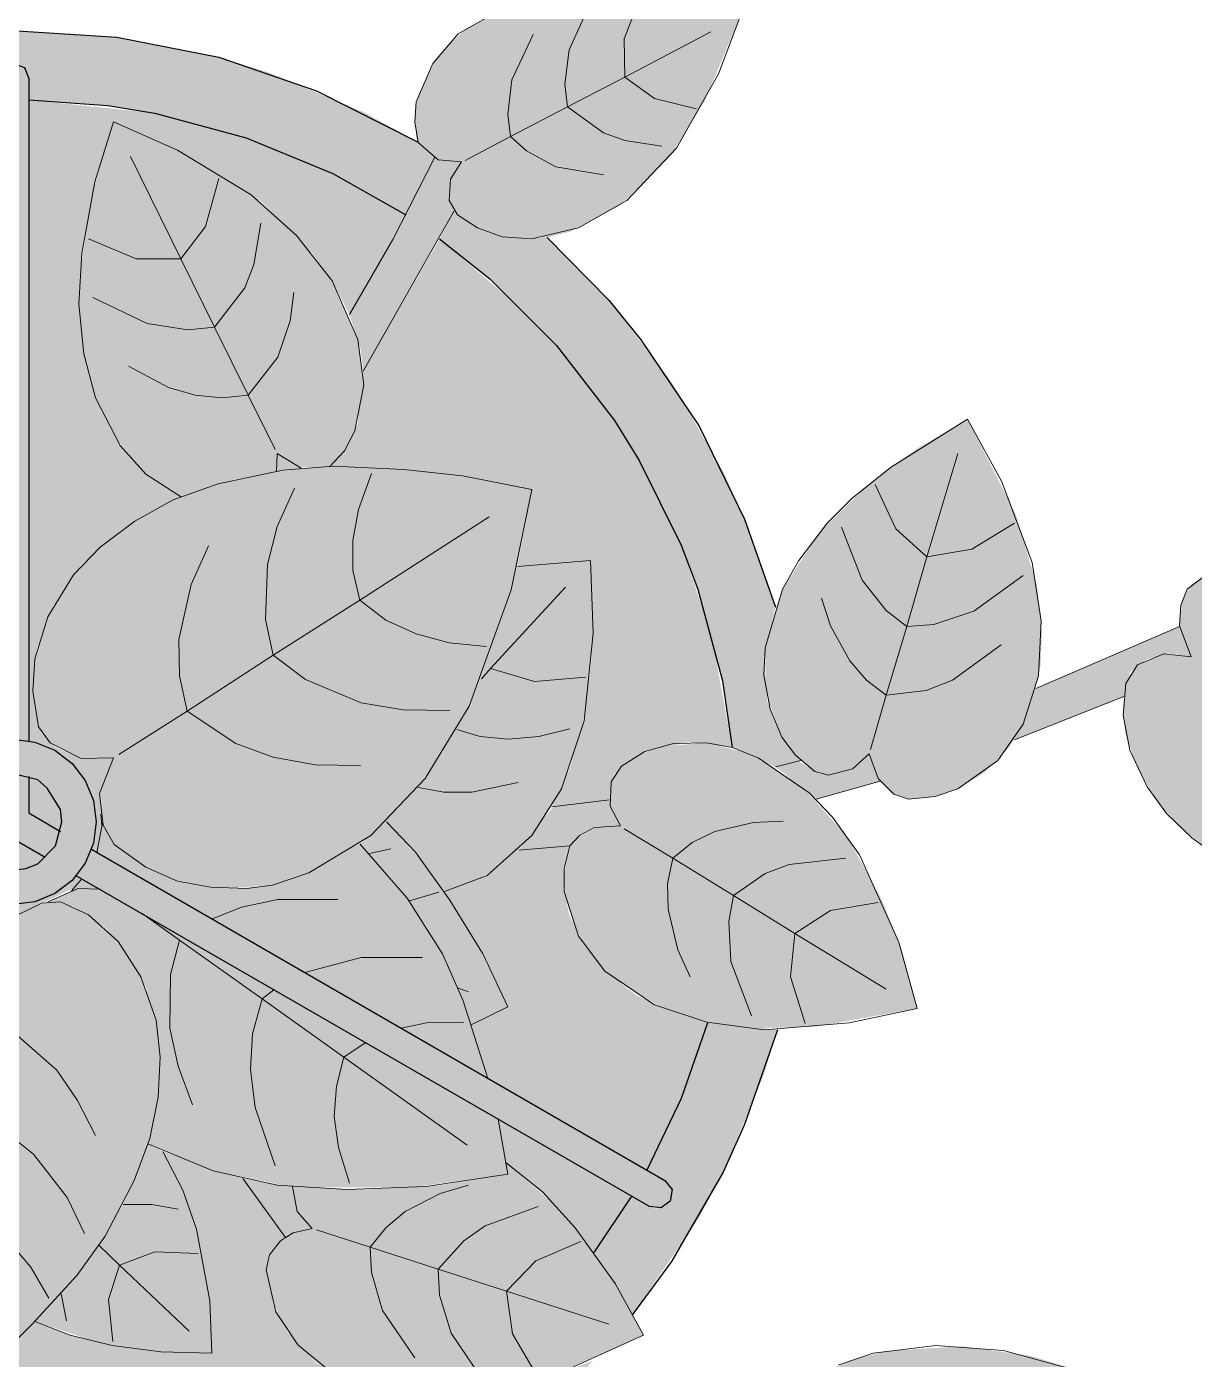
# Model space of a CAD drawing. Header units: metres. Extents: x 0 to 8.79, y -6.64 to 2.65.
# Drawn here: x 3.2019 to 3.3716, y -5.8237 to -5.6301 of the extents above; entities that cross this region are included whole.
import ezdxf

# ---------------------------------------------------------------- set-up
doc = ezdxf.new("R2010")
doc.units = ezdxf.units.M
for name, color, linetype, lineweight, true_color in [('VEG-HOJAS', 117, 'Continuous', 18, 0x2e5e38), ('VEG-MACETA', 25, 'Continuous', 25, 0x745440), ('VEG-NERVIOS', 115, 'Continuous', 9, 0x528c5c)]:
    doc.layers.add(name, color=color, linetype=linetype, lineweight=lineweight, true_color=true_color)
doc.layers.add('VEG-RELLENO', color=253, linetype='Continuous', true_color=0x96c896)

# ---------------------------------------------------------------- blocks, each defined once
blk = doc.blocks.new('VEG_Pothos_colgante_PLANTA')
at = {"layer": 'VEG-RELLENO', "true_color": 0x87a96a}
h = blk.add_hatch(color=63, dxfattribs=at)
h.dxf.hatch_style = 1
h.paths.add_polyline_path([(0.0488, 0.0737), (0.0612, 0.0966), (0.0651, 0.0959), (0.0634, 0.093), (0.0633, 0.0903), (0.064, 0.0888), (0.0508, 0.0655), (0.0504, 0.0688)])
h.paths.add_polyline_path([(0.0714, 0.1184), (0.0794, 0.1327), (0.0824, 0.1331), (0.0849, 0.1355), (0.0858, 0.1369), (0.0863, 0.14), (0.0899, 0.1374), (0.0791, 0.1204)])
h.paths.add_polyline_path([(0.1009, 0.1617), (0.1136, 0.1736), (0.1199, 0.1779), (0.1224, 0.1743), (0.1194, 0.1737), (0.1169, 0.1719), (0.1152, 0.1694), (0.115, 0.1669), (0.107, 0.1596), (0.1024, 0.1543)])
h.paths.add_polyline_path([(0.15, 0.1914), (0.1616, 0.1945), (0.1643, 0.1936), (0.1674, 0.1933), (0.1717, 0.1949), (0.1713, 0.1903), (0.1601, 0.188), (0.1503, 0.1852), (0.1423, 0.1887)])
h.paths.add_polyline_path([(0.2115, 0.1964), (0.2119, 0.1919), (0.2074, 0.1936), (0.2096, 0.1967)])
h.paths.add_polyline_path([(0.2477, 0.1837), (0.2461, 0.187), (0.2491, 0.1864), (0.2525, 0.1873), (0.252, 0.1829)])
h.paths.add_polyline_path([(0.0383, 0.0535), (0.0418, 0.0514), (0.0382, 0.0509)])
at = {"layer": 'VEG-RELLENO', "true_color": 0x61945a}
h = blk.add_hatch(color=83, dxfattribs=at)
h.dxf.hatch_style = 1
h.paths.add_polyline_path([(0.1055, 0.1169), (0.1004, 0.1047), (0.0954, 0.0967), (0.088, 0.0895), (0.081, 0.0858), (0.0775, 0.0849), (0.0731, 0.0848), (0.0692, 0.0855), (0.0666, 0.0867), (0.0641, 0.0887), (0.0633, 0.0903), (0.0635, 0.0934), (0.0651, 0.0959), (0.0617, 0.0962), (0.0595, 0.0978), (0.0585, 0.0993), (0.0583, 0.1027), (0.0588, 0.1056), (0.0615, 0.1111), (0.0656, 0.1152), (0.0727, 0.1189), (0.0814, 0.1206), (0.0892, 0.1205), (0.0981, 0.119)])
h.paths.add_polyline_path([(0.0773, 0.0948), (0.083, 0.0966), (0.0883, 0.0992), (0.0932, 0.1024), (0.0976, 0.1065), (0.0919, 0.1047), (0.0867, 0.1021), (0.0817, 0.0989)], flags=0)
at = {"layer": 'VEG-RELLENO', "true_color": 0xe08e66}
h = blk.add_hatch(color=11, dxfattribs=at)
h.dxf.hatch_style = 1
h.paths.add_polyline_path([(0.1089, -0.037), (0.1031, -0.0509), (0.0996, -0.0575), (0.0899, -0.0716), (0.0843, -0.0626), (0.0898, -0.0544), (0.0932, -0.0562), (0.0945, -0.056), (0.0955, -0.0549), (0.0953, -0.0527), (0.092, -0.0506), (0.097, -0.0402), (0.1008, -0.0292), (0.111, -0.0302)])
h.paths.add_polyline_path([(0.082, -0.0806), (0.0797, -0.08), (0.0842, -0.0783)])
h.paths.add_polyline_path([(0.0509, -0.1031), (0.037, -0.1089), (0.0224, -0.1128), (0.0075, -0.1148), (-0.0025, -0.1149), (-0.0011, -0.1096), (-0.001, -0.105), (0.0137, -0.1041), (0.0205, -0.103), (0.0338, -0.0994), (0.0464, -0.0942), (0.0525, -0.0909), (0.0629, -0.084), (0.0595, -0.0872), (0.0572, -0.0911), (0.0559, -0.0958), (0.0557, -0.1006)])
h.paths.add_polyline_path([(-0.0472, -0.1048), (-0.0639, -0.0956), (-0.0758, -0.0865), (-0.0865, -0.0758), (-0.0956, -0.0639), (-0.0996, -0.0575), (-0.1062, -0.044), (-0.1089, -0.037), (-0.1122, -0.0251), (-0.1089, -0.0243), (-0.1066, -0.0231), (-0.1053, -0.0213), (-0.1045, -0.0189), (-0.1032, -0.0189), (-0.0994, -0.0338), (-0.097, -0.0402), (-0.092, -0.0506), (-0.0953, -0.0527), (-0.0957, -0.0539), (-0.0954, -0.0551), (-0.0945, -0.056), (-0.0932, -0.0562), (-0.0898, -0.0544), (-0.0833, -0.0639), (-0.0789, -0.0692), (-0.0692, -0.0789), (-0.0583, -0.0873), (-0.0525, -0.0909), (-0.042, -0.0962)])
h.paths.add_polyline_path([(-0.1129, 0.0215), (-0.1111, 0.0298), (-0.107, 0.042), (-0.0987, 0.0356), (-0.1014, 0.0272), (-0.1037, 0.016)])
h.paths.add_polyline_path([(-0.0859, 0.0764), (-0.0758, 0.0865), (-0.0639, 0.0956), (-0.0575, 0.0996), (-0.0453, 0.1056), (-0.0429, 0.1018), (-0.0408, 0.1008), (-0.0382, 0.1005), (-0.0375, 0.098), (-0.0525, 0.0909), (-0.0639, 0.0833), (-0.0742, 0.0742), (-0.0841, 0.0628), (-0.0844, 0.0691)])
h.paths.add_polyline_path([(0, 0.115), (0.015, 0.114), (0.0298, 0.1111), (0.037, 0.1089), (0.0509, 0.1031), (0.0587, 0.0988), (0.0612, 0.0966), (0.057, 0.0882), (0.0464, 0.0942), (0.0338, 0.0994), (0.0205, 0.103), (0.0137, 0.1041), (0.0022, 0.1049), (0.0021, 0.1086), (0.0006, 0.1101), (-0.0008, 0.11), (-0.0019, 0.109), (-0.0022, 0.1049), (-0.0051, 0.1048)])
h.paths.add_polyline_path([(0.0775, 0.0849), (0.0865, 0.0758), (0.0956, 0.0639), (0.1031, 0.0509), (0.1062, 0.044), (0.1107, 0.0312), (0.109, 0.0239), (0.1095, 0.0176), (0.1116, 0.0123), (0.1144, 0.0089), (0.1107, 0.008), (0.1044, 0.0108), (0.103, 0.0205), (0.0994, 0.0338), (0.097, 0.0402), (0.0909, 0.0525), (0.0873, 0.0583), (0.0789, 0.0692), (0.0692, 0.0789), (0.0619, 0.0847), (0.064, 0.0888), (0.0666, 0.0867), (0.0701, 0.0853), (0.0742, 0.0847)])
at = {"layer": 'VEG-RELLENO', "true_color": 0xeadcc2}
h = blk.add_hatch(color=254, dxfattribs=at)
h.dxf.hatch_style = 1
h.paths.add_polyline_path([(0.095, -0.0523), (0.0957, -0.0539), (0.0953, -0.0553), (0.0939, -0.0562), (0.0924, -0.0559), (0.009, -0.0078), (0.0112, -0.0039)])
h.paths.add_polyline_path([(0, -0.0025), (-0.0046, -0.0052), (-0.0061, -0.0035), (-0.0068, -0.0014), (-0.0022, 0.0013), (-0.0022, 0.0066), (0, 0.007), (0.0022, 0.0066), (0.0022, 0.0013), (0.0068, -0.0014), (0.0061, -0.0035), (0.0046, -0.0052)])
h.paths.add_polyline_path([(-0.0924, -0.0559), (-0.0941, -0.0561), (-0.0954, -0.0551), (-0.0957, -0.0534), (-0.0946, -0.0521), (-0.0112, -0.0039), (-0.009, -0.0078)])
h.paths.add_polyline_path([(-0.0022, 0.108), (-0.0016, 0.1096), (0, 0.1102), (0.0016, 0.1096), (0.0022, 0.108), (0.0022, 0.0117), (-0.0022, 0.0117)])
at = {"layer": 'VEG-RELLENO', "true_color": 0x7a5e4a}
h = blk.add_hatch(color=35, dxfattribs=at)
h.dxf.hatch_style = 1
h.paths.add_polyline_path([(0.1008, -0.0292), (0.097, -0.0402), (0.092, -0.0506), (0.0689, -0.0373), (0.0665, -0.0295), (0.0718, -0.0269), (0.0674, -0.0178), (0.0626, -0.0101), (0.0688, -0.0078), (0.0734, -0.0041), (0.0808, -0.0035), (0.08, -0.0068), (0.08, -0.0101), (0.0807, -0.0134), (0.0827, -0.0177), (0.0859, -0.0217), (0.0905, -0.0252), (0.0945, -0.0272)])
h.paths.add_polyline_path([(0.0898, -0.0544), (0.0843, -0.0626), (0.0781, -0.055), (0.0715, -0.0495), (0.0704, -0.0432)])
h.paths.add_polyline_path([(0.0583, -0.0873), (0.0464, -0.0942), (0.0402, -0.097), (0.0272, -0.1014), (0.0137, -0.1041), (-0.001, -0.105), (-0.0018, -0.1009), (-0.003, -0.0981), (-0.0048, -0.0966), (-0.0081, -0.0956), (-0.0068, -0.0816), (0.0031, -0.0726), (0.0082, -0.0746), (0.0143, -0.0761), (0.0214, -0.077), (0.0288, -0.0772), (0.0285, -0.0696), (0.0266, -0.0592), (0.0246, -0.0535), (0.0217, -0.0479), (0.0333, -0.0518), (0.0395, -0.0604), (0.0372, -0.0629), (0.0367, -0.0651), (0.0377, -0.0701), (0.0398, -0.0741), (0.044, -0.0786), (0.0487, -0.0812), (0.0543, -0.0831), (0.0629, -0.084)])
h.paths.add_polyline_path([(-0.0464, -0.0942), (-0.0583, -0.0873), (-0.0692, -0.0789), (-0.0789, -0.0692), (-0.0833, -0.0639), (-0.0898, -0.0544), (-0.0835, -0.0507), (-0.0824, -0.0568), (-0.0723, -0.0542), (-0.0588, -0.0486), (-0.0515, -0.0435), (-0.0469, -0.0388), (-0.0428, -0.0322), (-0.041, -0.0262), (-0.0224, -0.0155), (-0.027, -0.0212), (-0.0297, -0.0277), (-0.0311, -0.0355), (-0.0309, -0.0438), (-0.029, -0.0527), (-0.0257, -0.0615), (-0.0188, -0.0738), (-0.0128, -0.082), (-0.0134, -0.0877), (-0.0156, -0.0865), (-0.019, -0.0856), (-0.0227, -0.0853), (-0.0265, -0.0859), (-0.0305, -0.0871), (-0.0344, -0.0892), (-0.0382, -0.0922), (-0.042, -0.0962)])
h.paths.add_polyline_path([(-0.092, -0.0506), (-0.0994, -0.0338), (-0.1032, -0.0189), (-0.0796, -0.0175), (-0.0821, -0.0236), (-0.0837, -0.0305), (-0.0843, -0.0377), (-0.084, -0.046)])
h.paths.add_polyline_path([(-0.103, 0.0205), (-0.0987, 0.0356), (-0.0903, 0.03), (-0.0943, 0.0269), (-0.0973, 0.0235), (-0.1026, 0.015), (-0.1037, 0.016)])
h.paths.add_polyline_path([(-0.0963, 0.0417), (-0.092, 0.0444), (-0.0887, 0.0481), (-0.0855, 0.0544), (-0.0841, 0.0628), (-0.0742, 0.0742), (-0.0692, 0.0789), (-0.0583, 0.0873), (-0.0464, 0.0942), (-0.0375, 0.098), (-0.0305, 0.0759), (-0.0352, 0.0765), (-0.0414, 0.0766), (-0.0549, 0.0738), (-0.0621, 0.0712), (-0.0604, 0.0672), (-0.0569, 0.0604), (-0.0525, 0.0536), (-0.0483, 0.049), (-0.0436, 0.0452), (-0.0375, 0.0421), (-0.0303, 0.0408), (-0.0239, 0.0419), (-0.0213, 0.0433), (-0.0185, 0.0456), (-0.0133, 0.0328), (-0.0114, 0.0315), (-0.0091, 0.0319), (-0.0079, 0.0335), (-0.0079, 0.0353), (-0.0157, 0.0545), (-0.0142, 0.0558), (-0.0134, 0.0574), (-0.0135, 0.0607), (-0.0142, 0.0635), (-0.0161, 0.0671), (-0.0183, 0.0697), (-0.0232, 0.0732), (-0.0295, 0.0923), (-0.0237, 0.092), (-0.0175, 0.0938), (-0.0113, 0.0977), (-0.0051, 0.1048), (-0.0022, 0.1049), (-0.0022, 0.0117), (-0.006, 0.0104), (-0.0085, 0.0085), (-0.0104, 0.006), (-0.0116, 0.0031), (-0.012, 0), (-0.0112, -0.0039), (-0.0409, -0.0211), (-0.0421, -0.0163), (-0.0441, -0.0127), (-0.0311, -0.0107), (-0.0299, -0.0095), (-0.0296, -0.008), (-0.03, -0.0066), (-0.031, -0.0056), (-0.033, -0.0052), (-0.0534, -0.008), (-0.0547, -0.0056), (-0.0564, -0.0044), (-0.0623, -0.0039), (-0.0689, -0.0061), (-0.0722, -0.0082), (-0.075, -0.0109), (-0.0954, -0.0127), (-0.0933, -0.0067), (-0.0858, -0.0064), (-0.0795, -0.0051), (-0.0738, -0.003), (-0.068, 0.0008), (-0.0645, 0.0045), (-0.0622, 0.0086), (-0.061, 0.0126), (-0.0611, 0.0172), (-0.0491, 0.0128), (-0.0467, 0.0137), (-0.0459, 0.0158), (-0.0464, 0.0175), (-0.0475, 0.0184), (-0.0676, 0.0259), (-0.0685, 0.0294), (-0.072, 0.0319), (-0.0771, 0.0333), (-0.0836, 0.033), (-0.0936, 0.0393)])
h.paths.add_polyline_path([(0.0022, 0.1049), (0.0205, 0.103), (0.0338, 0.0994), (0.0464, 0.0942), (0.057, 0.0882), (0.0488, 0.0737), (0.0463, 0.0786), (0.0434, 0.0826), (0.036, 0.0901), (0.0238, 0.0976), (0.0145, 0.1017), (0.0118, 0.093), (0.0099, 0.0826), (0.0095, 0.0752), (0.0102, 0.068), (0.0119, 0.0616), (0.0155, 0.0547), (0.0192, 0.0505), (0.0244, 0.0472), (0.0158, 0.0425), (0.0098, 0.0373), (0.0058, 0.0314), (0.0034, 0.0252), (0.0028, 0.019), (0.0041, 0.0129), (0.0061, 0.0109), (0.0091, 0.0094), (0.0145, 0.0093), (0.0126, 0.0049), (0.0128, -0.0005), (0.0121, -0.0045), (0.0112, -0.0039), (0.012, 0), (0.0116, 0.0031), (0.0104, 0.006), (0.0085, 0.0085), (0.006, 0.0104), (0.0022, 0.0117)])
h.paths.add_polyline_path([(0.0619, 0.0847), (0.0742, 0.0742), (0.0789, 0.0692), (0.0873, 0.0583), (0.0909, 0.0525), (0.097, 0.0402), (0.1014, 0.0272), (0.1044, 0.0108), (0.0982, 0.0116), (0.0917, 0.0102), (0.0873, 0.007), (0.0866, 0.0032), (0.0782, 0.0022), (0.0809, 0.008), (0.0829, 0.0147), (0.084, 0.0241), (0.0841, 0.033), (0.0838, 0.038), (0.0732, 0.0371), (0.0753, 0.0483), (0.0634, 0.0506), (0.0459, 0.0516), (0.0481, 0.0539), (0.05, 0.0578), (0.0508, 0.0655)])
h.paths.add_polyline_path([(0.0086, -0.0097), (0.0006, -0.0135), (-0.0021, -0.017), (-0.0036, -0.0134), (-0.0064, -0.0109), (-0.0097, -0.0095), (-0.0128, -0.0099), (-0.009, -0.0078), (-0.006, -0.0104), (-0.0031, -0.0116), (0, -0.012), (0.0031, -0.0116), (0.006, -0.0104), (0.009, -0.0078), (0.0099, -0.0083)])
h.paths.add_polyline_path([(0.0049, 0.0049), (0.0068, 0.0018), (0.0068, -0.0014), (0.0022, 0.0013), (0.0022, 0.0066)])
h.paths.add_polyline_path([(-0.0049, 0.0049), (-0.0022, 0.0066), (-0.0022, 0.0013), (-0.0068, -0.0014), (-0.0068, 0.0018)])
h.paths.add_polyline_path([(-0.0018, -0.0068), (-0.0046, -0.0052), (0, -0.0025), (0.0046, -0.0052), (0.0018, -0.0068)])
at = {"layer": 'VEG-RELLENO', "true_color": 0xced696}
h = blk.add_hatch(color=71, dxfattribs=at)
h.dxf.hatch_style = 1
h.paths.add_polyline_path([(0.0773, 0.0948), (0.0867, 0.1021), (0.0919, 0.1047), (0.0976, 0.1065), (0.0932, 0.1024), (0.0883, 0.0992), (0.083, 0.0966)])
at = {"layer": 'VEG-RELLENO', "true_color": 0x659a5e}
h = blk.add_hatch(color=83, dxfattribs=at)
h.dxf.hatch_style = 1
h.paths.add_polyline_path([(0.0145, 0.1017), (0.0238, 0.0976), (0.0345, 0.0911), (0.0411, 0.0852), (0.0463, 0.0786), (0.05, 0.0701), (0.0509, 0.0635), (0.0496, 0.0568), (0.0481, 0.0539), (0.0459, 0.0516), (0.0416, 0.0515), (0.0383, 0.0535), (0.0382, 0.0509), (0.032, 0.0497), (0.0244, 0.0472), (0.0192, 0.0505), (0.0147, 0.0559), (0.0119, 0.0616), (0.0105, 0.0663), (0.0096, 0.0734), (0.0095, 0.0788), (0.0115, 0.0916)])
h.paths.add_polyline_path([(0.0356, 0.0658), (0.0351, 0.0729), (0.0336, 0.0796), (0.0313, 0.0862), (0.028, 0.0924), (0.0284, 0.0853), (0.0299, 0.0786), (0.0322, 0.072)], flags=0)
at = {"layer": 'VEG-RELLENO', "true_color": 0xced696}
h = blk.add_hatch(color=71, dxfattribs=at)
h.dxf.hatch_style = 1
h.paths.add_polyline_path([(0.0344, 0.0674), (0.0299, 0.0786), (0.0284, 0.0853), (0.028, 0.0924), (0.0313, 0.0862), (0.0336, 0.0796), (0.0351, 0.0729), (0.0356, 0.0658)])
at = {"layer": 'VEG-RELLENO', "true_color": 0x6ea666}
h = blk.add_hatch(color=83, dxfattribs=at)
h.dxf.hatch_style = 1
h.paths.add_polyline_path([(0.1386, 0.0585), (0.1456, 0.0447), (0.1487, 0.0343), (0.1494, 0.0275), (0.1492, 0.0227), (0.1482, 0.0183), (0.1467, 0.0142), (0.1446, 0.0108), (0.1411, 0.0072), (0.1372, 0.0048), (0.1339, 0.0037), (0.13, 0.0033), (0.1279, 0.004), (0.1253, 0.0067), (0.1243, 0.0099), (0.1214, 0.0075), (0.1184, 0.0068), (0.1164, 0.0073), (0.1136, 0.0097), (0.1116, 0.0123), (0.1093, 0.0188), (0.1092, 0.0253), (0.1117, 0.0338), (0.1171, 0.0421), (0.1246, 0.0494), (0.1312, 0.0542)])
h.paths.add_polyline_path([(0.1318, 0.0197), (0.1332, 0.0262), (0.1335, 0.0328), (0.1331, 0.0393), (0.1316, 0.0458), (0.1302, 0.0393), (0.1299, 0.0327), (0.1303, 0.0262)], flags=0)
at = {"layer": 'VEG-RELLENO', "true_color": 0x73ac6b}
h = blk.add_hatch(color=73, dxfattribs=at)
h.dxf.hatch_style = 1
h.paths.add_polyline_path([(0.0753, 0.0483), (0.0729, 0.0358), (0.0701, 0.0267), (0.0673, 0.0192), (0.0639, 0.0124), (0.0583, 0.0044), (0.0536, -0.0006), (0.0484, -0.0045), (0.0429, -0.0074), (0.0376, -0.0092), (0.0303, -0.0097), (0.0238, -0.0086), (0.0192, -0.0066), (0.0146, -0.0033), (0.013, -0.0005), (0.0126, 0.0049), (0.0145, 0.0093), (0.0091, 0.0094), (0.0053, 0.0115), (0.0036, 0.0138), (0.0028, 0.019), (0.0031, 0.0237), (0.0044, 0.0282), (0.0066, 0.0329), (0.0087, 0.0359), (0.0126, 0.0399), (0.0176, 0.0437), (0.0232, 0.0468), (0.0297, 0.0491), (0.0367, 0.0507), (0.0439, 0.0516), (0.0517, 0.0515), (0.0634, 0.0506)])
h.paths.add_polyline_path([(0.0294, 0.0165), (0.0374, 0.0216), (0.0443, 0.0279), (0.0505, 0.0349), (0.0556, 0.043), (0.0475, 0.0378), (0.0406, 0.0316), (0.0344, 0.0246)], flags=0)
at = {"layer": 'VEG-RELLENO', "true_color": 0x87a96a}
h = blk.add_hatch(color=63, dxfattribs=at)
h.dxf.hatch_style = 1
h.paths.add_polyline_path([(0.0784, 0.0022), (0.0866, 0.0032), (0.0882, -0.0006), (0.0844, -0.0008), (0.0822, -0.002), (0.0808, -0.0035), (0.0734, -0.0041)])
h.paths.add_polyline_path([(0.1141, 0.0088), (0.1171, 0.007), (0.1191, 0.0069), (0.1219, 0.0077), (0.1243, 0.0099), (0.1259, 0.0059), (0.1166, 0.0033), (0.1107, 0.008)])
h.paths.add_polyline_path([(0.1485, 0.0194), (0.1694, 0.0284), (0.1711, 0.024), (0.1677, 0.0245), (0.1646, 0.0236), (0.1622, 0.0217), (0.1613, 0.0182), (0.1454, 0.0119)])
h.paths.add_polyline_path([(0.192, 0.0376), (0.2046, 0.041), (0.2066, 0.0399), (0.2099, 0.0398), (0.2136, 0.0415), (0.2139, 0.0373), (0.1999, 0.0336)])
h.paths.add_polyline_path([(0.2413, 0.0477), (0.2505, 0.0472), (0.2599, 0.045), (0.2601, 0.0407), (0.2559, 0.0422), (0.253, 0.0419), (0.2509, 0.041), (0.2425, 0.0418), (0.2375, 0.0415)])
h.paths.add_polyline_path([(0.2982, 0.0203), (0.2957, 0.0186), (0.2952, 0.0215)])
at = {"layer": 'VEG-RELLENO', "true_color": 0xced696}
h = blk.add_hatch(color=71, dxfattribs=at)
h.dxf.hatch_style = 1
h.paths.add_polyline_path([(0.1312, 0.0214), (0.1299, 0.0327), (0.1302, 0.0393), (0.1316, 0.0458), (0.1331, 0.0393), (0.1335, 0.0328), (0.1332, 0.0262), (0.1318, 0.0197)])
h = blk.add_hatch(color=71, dxfattribs=at)
h.dxf.hatch_style = 1
h.paths.add_polyline_path([(0.0294, 0.0165), (0.0344, 0.0246), (0.0406, 0.0316), (0.0475, 0.0378), (0.0556, 0.043), (0.0505, 0.0349), (0.0443, 0.0279), (0.0374, 0.0216)])
at = {"layer": 'VEG-RELLENO', "true_color": 0x64985d}
h = blk.add_hatch(color=83, dxfattribs=at)
h.dxf.hatch_style = 1
h.paths.add_polyline_path([(0.2239, -0.0121), (0.2136, -0.0132), (0.2058, -0.0133), (0.1928, -0.0121), (0.1847, -0.0098), (0.1791, -0.0075), (0.1742, -0.0045), (0.1699, -0.0011), (0.1665, 0.0025), (0.1633, 0.0077), (0.1615, 0.0129), (0.1612, 0.0168), (0.1619, 0.021), (0.1633, 0.0228), (0.1671, 0.0244), (0.1711, 0.024), (0.1694, 0.0285), (0.1698, 0.0323), (0.1711, 0.0345), (0.175, 0.037), (0.179, 0.0383), (0.1831, 0.0388), (0.1877, 0.0386), (0.1955, 0.0362), (0.2002, 0.0334), (0.2047, 0.0298), (0.2088, 0.0254), (0.2125, 0.0202), (0.2176, 0.0105), (0.2216, -0.0015)])
h.paths.add_polyline_path([(0.1831, 0.0158), (0.1883, 0.0092), (0.1944, 0.0036), (0.201, -0.0013), (0.2086, -0.0051), (0.2034, 0.0016), (0.1973, 0.0072), (0.1906, 0.012)], flags=0)
at = {"layer": 'VEG-RELLENO', "true_color": 0x6ea666}
h = blk.add_hatch(color=83, dxfattribs=at)
h.dxf.hatch_style = 1
h.paths.add_polyline_path([(0.0838, 0.038), (0.0842, 0.0274), (0.0832, 0.0166), (0.082, 0.0113), (0.0796, 0.0048), (0.0763, -0.0008), (0.0722, -0.0053), (0.0676, -0.0084), (0.0626, -0.0101), (0.0584, -0.0044), (0.0542, 0), (0.0598, 0.0063), (0.0656, 0.0156), (0.0721, 0.0201), (0.0769, 0.025), (0.0682, 0.0215), (0.0732, 0.0371)])
at = {"layer": 'VEG-RELLENO', "true_color": 0xced696}
h = blk.add_hatch(color=71, dxfattribs=at)
h.dxf.hatch_style = 1
h.paths.add_polyline_path([(0.0682, 0.0215), (0.0769, 0.025), (0.0721, 0.0201), (0.0656, 0.0156)])
at = {"layer": 'VEG-RELLENO', "true_color": 0xaaaaaa}
h = blk.add_hatch(color=253, dxfattribs=at)
h.dxf.hatch_style = 1
h.paths.add_polyline_path([(0.0116, -0.0031), (0.0104, -0.006), (0.0085, -0.0085), (0.006, -0.0104), (0.0031, -0.0116), (0, -0.012), (-0.0031, -0.0116), (-0.006, -0.0104), (-0.0085, -0.0085), (-0.0104, -0.006), (-0.0116, -0.0031), (-0.012, 0), (-0.0116, 0.0031), (-0.0104, 0.006), (-0.0085, 0.0085), (-0.006, 0.0104), (-0.0031, 0.0116), (0, 0.012), (0.0031, 0.0116), (0.006, 0.0104), (0.0085, 0.0085), (0.0104, 0.006), (0.0116, 0.0031), (0.012, 0)])
h.paths.add_polyline_path([(0.0068, 0.0018), (0.0049, 0.0049), (0.0035, 0.0061), (0, 0.007), (-0.0018, 0.0068), (-0.0049, 0.0049), (-0.0061, 0.0035), (-0.0068, 0.0018), (-0.0068, -0.0018), (-0.0061, -0.0035), (-0.0035, -0.0061), (0, -0.007), (0.0018, -0.0068), (0.0035, -0.0061), (0.0061, -0.0035), (0.007, 0)], flags=0)
at = {"layer": 'VEG-RELLENO', "true_color": 0x659a5e}
h = blk.add_hatch(color=83, dxfattribs=at)
h.dxf.hatch_style = 1
h.paths.add_polyline_path([(0.1313, -0.0271), (0.1164, -0.0298), (0.1057, -0.03), (0.099, -0.0287), (0.0945, -0.0272), (0.0869, -0.0226), (0.0842, -0.0198), (0.0816, -0.0155), (0.0802, -0.0112), (0.08, -0.0079), (0.0805, -0.0041), (0.0817, -0.0024), (0.0849, -0.0007), (0.0882, -0.0006), (0.0866, 0.0028), (0.0868, 0.0058), (0.0877, 0.0076), (0.0908, 0.0097), (0.0938, 0.0109), (0.1007, 0.0115), (0.1069, 0.0099), (0.1144, 0.0053), (0.121, -0.002), (0.1261, -0.0112), (0.1291, -0.0188)])
h.paths.add_polyline_path([(0.095, -0.0114), (0.0986, -0.0171), (0.1029, -0.0219), (0.1078, -0.0263), (0.1134, -0.0298), (0.1099, -0.0242), (0.1055, -0.0193), (0.1007, -0.015)], flags=0)
at = {"layer": 'VEG-RELLENO', "true_color": 0x73ac6b}
h = blk.add_hatch(color=73, dxfattribs=at)
h.dxf.hatch_style = 1
h.paths.add_polyline_path([(0.0718, -0.0269), (0.0665, -0.0295), (0.0633, -0.0214), (0.0599, -0.0151), (0.0558, -0.0093), (0.0503, -0.0032), (0.0542, 0), (0.0597, -0.0061), (0.0666, -0.0163)])
h.paths.add_polyline_path([(0.0084, -0.01), (0.0099, -0.0083), (0.0126, -0.0098)])
h = blk.add_hatch(color=73, dxfattribs=at)
h.dxf.hatch_style = 1
h.paths.add_polyline_path([(0.0718, -0.0512), (0.0579, -0.0531), (0.0407, -0.0531), (0.029, -0.0507), (0.0195, -0.0468), (0.021, -0.04), (0.0213, -0.0342), (0.0207, -0.0288), (0.0192, -0.024), (0.0161, -0.0186), (0.0132, -0.0153), (0.0087, -0.0123), (0.005, -0.0116), (0.0094, -0.0097), (0.0126, -0.0098), (0.0704, -0.0432)])
h.paths.add_polyline_path([(0.0121, -0.0045), (0.0129, -0.0001), (0.0146, -0.0033), (0.0207, -0.0073), (0.0253, -0.009), (0.0321, -0.0097), (0.0376, -0.0092), (0.0411, -0.0081), (0.0503, -0.0032), (0.0572, -0.0111), (0.0623, -0.0192), (0.0653, -0.026), (0.0689, -0.0373)])
h.paths.add_polyline_path([(0.0326, -0.0117), (0.04, -0.0175), (0.048, -0.0219), (0.0564, -0.0254), (0.0656, -0.0276), (0.0582, -0.0218), (0.0502, -0.0173), (0.0417, -0.0138)], flags=0)
h = blk.add_hatch(color=73, dxfattribs=at)
h.dxf.hatch_style = 1
h.paths.add_polyline_path([(-0.0107, -0.0848), (-0.0177, -0.0755), (-0.0223, -0.068), (-0.0257, -0.0615), (-0.0283, -0.0549), (-0.0305, -0.046), (-0.0312, -0.0396), (-0.0309, -0.0335), (-0.0297, -0.0277), (-0.027, -0.0212), (-0.0229, -0.016), (-0.0128, -0.0099), (-0.0097, -0.0095), (-0.0064, -0.0109), (-0.0036, -0.0134), (-0.0021, -0.017), (0.0012, -0.0131), (0.005, -0.0116), (0.0077, -0.0118), (0.012, -0.0144), (0.0152, -0.0174), (0.0177, -0.0211), (0.0198, -0.0256), (0.0207, -0.0288), (0.0213, -0.0342), (0.021, -0.04), (0.0198, -0.046), (0.0175, -0.0521), (0.0145, -0.0582), (0.0107, -0.064), (0.006, -0.0696), (-0.0018, -0.0775)])
h.paths.add_polyline_path([(0.0048, -0.0335), (0.0005, -0.0414), (-0.0024, -0.0497), (-0.0044, -0.0583), (-0.0049, -0.0673), (-0.0006, -0.0594), (0.0023, -0.0511), (0.0042, -0.0425)], flags=0)
at = {"layer": 'VEG-RELLENO', "true_color": 0xced696}
h = blk.add_hatch(color=71, dxfattribs=at)
h.dxf.hatch_style = 1
h.paths.add_polyline_path([(0.0967, -0.0122), (0.1055, -0.0193), (0.1099, -0.0242), (0.1134, -0.0298), (0.1078, -0.0263), (0.1029, -0.0219), (0.0986, -0.0171), (0.095, -0.0114)])
h = blk.add_hatch(color=71, dxfattribs=at)
h.dxf.hatch_style = 1
h.paths.add_polyline_path([(0.0326, -0.0117), (0.0417, -0.0138), (0.0502, -0.0173), (0.0582, -0.0218), (0.0656, -0.0276), (0.0564, -0.0254), (0.048, -0.0219), (0.04, -0.0175)])
h = blk.add_hatch(color=71, dxfattribs=at)
h.dxf.hatch_style = 1
h.paths.add_polyline_path([(0.0048, -0.0335), (0.0042, -0.0425), (0.0023, -0.0511), (-0.0006, -0.0594), (-0.0049, -0.0673), (-0.0044, -0.0583), (-0.0024, -0.0497), (0.0005, -0.0414)])
at = {"layer": 'VEG-RELLENO', "true_color": 0x6aa263}
h = blk.add_hatch(color=83, dxfattribs=at)
h.dxf.hatch_style = 1
h.paths.add_polyline_path([(0.0288, -0.0772), (0.0214, -0.077), (0.0127, -0.0758), (0.0031, -0.0726), (0.0107, -0.064), (0.0158, -0.0557), (0.0221, -0.0582), (0.0266, -0.0592), (0.0285, -0.0696)])
h.paths.add_polyline_path([(0.0172, -0.0528), (0.0195, -0.0468), (0.0217, -0.0479), (0.0246, -0.0535), (0.0257, -0.0563), (0.0262, -0.0577), (0.0266, -0.0592), (0.0263, -0.058), (0.0252, -0.0572)])
at = {"layer": 'VEG-RELLENO', "true_color": 0x63975c}
h = blk.add_hatch(color=83, dxfattribs=at)
h.dxf.hatch_style = 1
h.paths.add_polyline_path([(0.0915, -0.0746), (0.0777, -0.0807), (0.0673, -0.0834), (0.0573, -0.0835), (0.0487, -0.0812), (0.0451, -0.0793), (0.0421, -0.0769), (0.0392, -0.0731), (0.0374, -0.0691), (0.0367, -0.0651), (0.0375, -0.0623), (0.0402, -0.0599), (0.0434, -0.0591), (0.0412, -0.0566), (0.0405, -0.053), (0.0509, -0.0534), (0.0618, -0.0528), (0.0718, -0.0512), (0.0715, -0.0495), (0.0793, -0.0562), (0.0866, -0.0659)])
h.paths.add_polyline_path([(0.0549, -0.0607), (0.0615, -0.0619), (0.068, -0.0621), (0.0745, -0.0616), (0.0809, -0.06), (0.0744, -0.0587), (0.0679, -0.0585), (0.0614, -0.059)], flags=0)
at = {"layer": 'VEG-RELLENO', "true_color": 0x87a96a}
h = blk.add_hatch(color=63, dxfattribs=at)
h.dxf.hatch_style = 1
h.paths.add_polyline_path([(0.0715, -0.0828), (0.0704, -0.0868), (0.0678, -0.0847), (0.0626, -0.0837)])
h.paths.add_polyline_path([(0.0954, -0.0963), (0.1054, -0.1002), (0.1066, -0.102), (0.1092, -0.1041), (0.113, -0.1048), (0.1103, -0.1082), (0.0967, -0.1033)])
h.paths.add_polyline_path([(0.1416, -0.1154), (0.1536, -0.1224), (0.1595, -0.1281), (0.156, -0.1307), (0.1553, -0.1274), (0.1525, -0.1244), (0.1504, -0.1241), (0.1467, -0.1249), (0.1341, -0.1186)])
h.paths.add_polyline_path([(0.1702, -0.157), (0.169, -0.162), (0.1702, -0.1664), (0.1657, -0.1655), (0.1651, -0.1626), (0.1697, -0.1547)])
h.paths.add_polyline_path([(0.0395, -0.0604), (0.0362, -0.0559), (0.0333, -0.0518), (0.0405, -0.053), (0.0412, -0.0566), (0.0434, -0.0591)])
at = {"layer": 'VEG-RELLENO', "true_color": 0xced696}
h = blk.add_hatch(color=71, dxfattribs=at)
h.dxf.hatch_style = 1
h.paths.add_polyline_path([(0.0172, -0.0528), (0.0252, -0.0572), (0.0263, -0.058), (0.0267, -0.0594), (0.0221, -0.0582), (0.0158, -0.0557)])
h = blk.add_hatch(color=71, dxfattribs=at)
h.dxf.hatch_style = 1
h.paths.add_polyline_path([(0.0566, -0.06), (0.0679, -0.0585), (0.0744, -0.0587), (0.0809, -0.06), (0.0745, -0.0616), (0.068, -0.0621), (0.0615, -0.0619), (0.0549, -0.0607)])
at = {"layer": 'VEG-RELLENO', "true_color": 0x689d60}
h = blk.add_hatch(color=83, dxfattribs=at)
h.dxf.hatch_style = 1
h.paths.add_polyline_path([(0.1679, -0.085), (0.1592, -0.0991), (0.1514, -0.1082), (0.1453, -0.113), (0.1406, -0.1159), (0.131, -0.1194), (0.1265, -0.12), (0.1209, -0.1195), (0.1161, -0.118), (0.1131, -0.1162), (0.1103, -0.1134), (0.1097, -0.1113), (0.1105, -0.1076), (0.113, -0.1048), (0.1087, -0.1038), (0.1061, -0.1014), (0.1052, -0.0993), (0.1055, -0.095), (0.1066, -0.0914), (0.111, -0.0848), (0.117, -0.0803), (0.1215, -0.0783), (0.1266, -0.0769), (0.1379, -0.0762), (0.1478, -0.0776), (0.1589, -0.081)])
h.paths.add_polyline_path([(0.125, -0.0992), (0.1326, -0.0978), (0.1397, -0.0953), (0.1465, -0.0919), (0.1527, -0.0874), (0.1452, -0.0888), (0.1381, -0.0914), (0.1313, -0.0947)], flags=0)
at = {"layer": 'VEG-HOJAS'}
for points in [[(0.1055, 0.1169), (0.1024, 0.1087), (0.0963, 0.0979), (0.0891, 0.0903), (0.0821, 0.0863), (0.0753, 0.0847), (0.071, 0.085), (0.0674, 0.0863), (0.0645, 0.0882), (0.0633, 0.0903), (0.0635, 0.0934), (0.0651, 0.0959), (0.0617, 0.0962), (0.0588, 0.0987), (0.0583, 0.1017), (0.0585, 0.1046), (0.0609, 0.1102), (0.0646, 0.1145), (0.0714, 0.1184), (0.0783, 0.1202), (0.086, 0.1207), (0.0968, 0.1193)], [(0.1386, 0.0585), (0.1436, 0.0494), (0.148, 0.0377), (0.1493, 0.0292), (0.1489, 0.0212), (0.1467, 0.0142), (0.143, 0.0089), (0.1372, 0.0048), (0.1339, 0.0037), (0.13, 0.0033), (0.1279, 0.004), (0.1256, 0.0063), (0.1243, 0.0099), (0.1219, 0.0077), (0.1184, 0.0068), (0.1164, 0.0073), (0.1136, 0.0097), (0.1116, 0.0123), (0.1099, 0.0164), (0.109, 0.0213), (0.1092, 0.0253), (0.1117, 0.0338), (0.1141, 0.038), (0.1182, 0.0434), (0.1218, 0.047), (0.1274, 0.0515)], [(0.0753, 0.0483), (0.0723, 0.0337), (0.0662, 0.0168), (0.0598, 0.0063), (0.0519, -0.002), (0.0429, -0.0074), (0.0376, -0.0092), (0.0339, -0.0097), (0.0286, -0.0095), (0.0238, -0.0086), (0.0192, -0.0066), (0.0146, -0.0033), (0.013, -0.0005), (0.0125, 0.0041), (0.0145, 0.0093), (0.0098, 0.0092), (0.0053, 0.0115), (0.0036, 0.0138), (0.0028, 0.019), (0.0031, 0.0237), (0.005, 0.0298), (0.0087, 0.0359), (0.0126, 0.0399), (0.0176, 0.0437), (0.0232, 0.0468), (0.0297, 0.0491), (0.0391, 0.0511), (0.0465, 0.0517), (0.0567, 0.0512), (0.0652, 0.0503)], [(0.1313, -0.0271), (0.1214, -0.0292), (0.1091, -0.0302), (0.1007, -0.0291), (0.0931, -0.0266), (0.0859, -0.0217), (0.0821, -0.0166), (0.08, -0.0101), (0.08, -0.0068), (0.0808, -0.0035), (0.0822, -0.002), (0.0844, -0.0008), (0.0882, -0.0006), (0.0867, 0.0023), (0.0868, 0.0058), (0.0883, 0.0081), (0.0917, 0.0102), (0.0959, 0.0114), (0.1007, 0.0115), (0.1044, 0.0108), (0.1082, 0.0093), (0.1156, 0.0042), (0.119, 0.0007), (0.1229, -0.0048), (0.1286, -0.0175)]]:
    blk.add_lwpolyline(points, close=True, dxfattribs=at)
for points in [[(0.0244, 0.0472), (0.0192, 0.0505), (0.0155, 0.0547), (0.0119, 0.0616), (0.0102, 0.068), (0.0095, 0.0752), (0.0099, 0.0826), (0.0118, 0.093), (0.0145, 0.1017), (0.0238, 0.0976), (0.0345, 0.0911), (0.0411, 0.0852), (0.0463, 0.0786), (0.05, 0.0701), (0.0509, 0.0635), (0.0496, 0.0568), (0.0481, 0.0539), (0.0459, 0.0516)], [(0.0488, 0.0737), (0.0551, 0.0846), (0.0612, 0.0966)], [(0.064, 0.0888), (0.0508, 0.0655)], [(0.0418, 0.0514), (0.0383, 0.0535), (0.0382, 0.0509)], [(0.1758, -0.0056), (0.1712, -0.0023), (0.1675, 0.0012), (0.1647, 0.0051), (0.1622, 0.0104), (0.1612, 0.0155), (0.1616, 0.0201), (0.1633, 0.0228), (0.1671, 0.0244), (0.1711, 0.024), (0.1694, 0.0285), (0.1696, 0.0315), (0.1705, 0.0338), (0.1739, 0.0364)], [(0.0732, 0.0371), (0.0838, 0.038), (0.0842, 0.0274), (0.0829, 0.0147), (0.0796, 0.0048), (0.0753, -0.002), (0.0688, -0.0078), (0.0626, -0.0101)], [(0.1485, 0.0194), (0.1694, 0.0284)], [(0.1613, 0.0182), (0.1454, 0.0119)], [(0.1107, 0.008), (0.1144, 0.0089)], [(0.1259, 0.0059), (0.1166, 0.0033)], [(0.0782, 0.0022), (0.0866, 0.0032)], [(0.0128, -0.0005), (0.0127, 0.0011)], [(0.0542, 0), (0.0584, -0.0044), (0.0634, -0.0114), (0.0682, -0.0192), (0.0718, -0.0269), (0.0665, -0.0295)], [(0.0121, -0.0045), (0.0129, -0.0001)], [(0.0503, -0.0032), (0.0572, -0.0111), (0.0623, -0.0192), (0.0653, -0.026), (0.0689, -0.0373)], [(0.0808, -0.0035), (0.0734, -0.0041)], [(-0.0128, -0.0099), (-0.0097, -0.0095), (-0.0064, -0.0109), (-0.0036, -0.0134), (-0.0021, -0.017), (0.0006, -0.0135), (0.0041, -0.0118), (0.0068, -0.0116), (0.0109, -0.0135), (0.0152, -0.0174), (0.0185, -0.0225), (0.0207, -0.0288), (0.0213, -0.0342), (0.021, -0.04), (0.0198, -0.046), (0.0175, -0.0521), (0.0133, -0.0602), (0.0092, -0.0659), (0.0027, -0.073), (-0.0031, -0.0787)], [(0.0084, -0.01), (0.0099, -0.0083)], [(0.005, -0.0116), (0.0094, -0.0097), (0.0126, -0.0098)], [(0.0704, -0.0432), (0.0718, -0.0512), (0.0599, -0.053), (0.0484, -0.0534), (0.0383, -0.0528), (0.029, -0.0507), (0.0195, -0.0468)], [(0.0217, -0.0479), (0.0246, -0.0535), (0.0266, -0.0592), (0.0285, -0.0696), (0.0288, -0.0772), (0.0214, -0.077), (0.0143, -0.0761), (0.0082, -0.0746), (0.0031, -0.0726)], [(0.0715, -0.0495), (0.0769, -0.0538), (0.0816, -0.059), (0.0874, -0.0671), (0.0915, -0.0746), (0.0793, -0.0801), (0.0724, -0.0824), (0.0673, -0.0834), (0.0589, -0.0837), (0.0528, -0.0827), (0.0462, -0.08), (0.0413, -0.076), (0.0381, -0.0712), (0.0367, -0.0651), (0.0372, -0.0629), (0.0388, -0.0609), (0.0406, -0.0597), (0.0434, -0.0591), (0.0412, -0.0566), (0.0405, -0.053)], [(0.0395, -0.0604), (0.0333, -0.0518)], [(0.1199, -0.0789), (0.1249, -0.0772), (0.134, -0.0761), (0.1438, -0.0768), (0.1573, -0.0805)]]:
    blk.add_lwpolyline(points, dxfattribs=at)
at = {"layer": 'VEG-MACETA'}
for points in [[(-0.0002, 0.115), (0.015, 0.114), (0.0298, 0.1111), (0.044, 0.1062), (0.0587, 0.0988)], [(-0.0022, 0.0117), (-0.0022, 0.108), (-0.0016, 0.1096), (0, 0.1102), (0.0016, 0.1096), (0.0022, 0.108), (0.0022, 0.0117)], [(0.0022, 0.1049), (0.0137, 0.1041), (0.0205, 0.103), (0.0338, 0.0994), (0.0464, 0.0942), (0.057, 0.0882)], [(0.0619, 0.0847), (0.0692, 0.0789), (0.0789, 0.0692), (0.0873, 0.0583), (0.0909, 0.0525), (0.097, 0.0402), (0.0994, 0.0338), (0.103, 0.0205), (0.1044, 0.0108)], [(0.0775, 0.0849), (0.0865, 0.0758), (0.0912, 0.07), (0.0996, 0.0575), (0.1062, 0.044), (0.1107, 0.0312)], [(0.0022, 0.0066), (0.0022, 0.0013), (0.0068, -0.0014)], [(0.0046, -0.0052), (0, -0.0025), (-0.0046, -0.0052)], [(0.0112, -0.0039), (0.0946, -0.0521), (0.0957, -0.0534), (0.0954, -0.0551), (0.0941, -0.0561), (0.0924, -0.0559), (0.009, -0.0078)], [(0.111, -0.0302), (0.1062, -0.044), (0.1031, -0.0509), (0.0956, -0.0639), (0.0899, -0.0716)], [(0.1008, -0.0292), (0.097, -0.0402), (0.092, -0.0506)], [(0.0898, -0.0544), (0.0843, -0.0626)]]:
    blk.add_lwpolyline(points, dxfattribs=at)
for points in [[(0.0116, -0.0031), (0.0104, -0.006), (0.0085, -0.0085), (0.006, -0.0104), (0.0031, -0.0116), (0, -0.012), (-0.0031, -0.0116), (-0.006, -0.0104), (-0.0085, -0.0085), (-0.0104, -0.006), (-0.0116, -0.0031), (-0.012, 0), (-0.0116, 0.0031), (-0.0104, 0.006), (-0.0085, 0.0085), (-0.006, 0.0104), (-0.0031, 0.0116), (0, 0.012), (0.0031, 0.0116), (0.006, 0.0104), (0.0085, 0.0085), (0.0104, 0.006), (0.0116, 0.0031), (0.012, 0)], [(0.0068, 0.0018), (0.0049, 0.0049), (0.0035, 0.0061), (0, 0.007), (-0.0018, 0.0068), (-0.0049, 0.0049), (-0.0061, 0.0035), (-0.0068, 0.0018), (-0.0068, -0.0018), (-0.0061, -0.0035), (-0.0035, -0.0061), (0, -0.007), (0.0018, -0.0068), (0.0035, -0.0061), (0.0061, -0.0035), (0.007, 0)]]:
    blk.add_lwpolyline(points, close=True, dxfattribs=at)
at = {"layer": 'VEG-NERVIOS'}
for points in [[(0.0805, 0.1039), (0.0801, 0.1072), (0.0807, 0.1122), (0.0838, 0.119)], [(0.0888, 0.1082), (0.0887, 0.1138), (0.091, 0.1197)], [(0.0722, 0.0996), (0.0718, 0.1028), (0.0724, 0.1078), (0.0755, 0.1144)], [(0.0888, 0.1082), (0.1013, 0.1148)], [(0.0805, 0.1039), (0.0888, 0.1082)], [(0.0888, 0.1082), (0.0931, 0.1051), (0.0992, 0.1036)], [(0.0722, 0.0996), (0.0805, 0.1039)], [(0.0805, 0.1039), (0.0857, 0.1001), (0.0888, 0.099), (0.0942, 0.0982)], [(0.0656, 0.0961), (0.0722, 0.0996)], [(0.0722, 0.0996), (0.0745, 0.0975), (0.0788, 0.0952), (0.0857, 0.094)], [(0.0243, 0.0818), (0.017, 0.0967)], [(0.0243, 0.0818), (0.0279, 0.0865), (0.0298, 0.0935)], [(0.0292, 0.0719), (0.0336, 0.0776), (0.0349, 0.081), (0.0359, 0.087)], [(0.0243, 0.0818), (0.0178, 0.0818), (0.0109, 0.0847)], [(0.0292, 0.0719), (0.0243, 0.0818)], [(0.0292, 0.0719), (0.0253, 0.0715), (0.0194, 0.0724), (0.0115, 0.0762)], [(0.0341, 0.062), (0.0384, 0.0675), (0.0402, 0.0728), (0.0407, 0.0769)], [(0.0341, 0.062), (0.0292, 0.0719)], [(0.0341, 0.062), (0.0303, 0.0616), (0.0264, 0.062), (0.0225, 0.0631), (0.0167, 0.0662)], [(0.038, 0.0541), (0.0341, 0.062)], [(0.1327, 0.0385), (0.1372, 0.0535)], [(0.0503, 0.0322), (0.0493, 0.0365), (0.0493, 0.0409), (0.0501, 0.0454), (0.052, 0.0506)], [(0.0377, 0.0242), (0.0366, 0.0294), (0.0369, 0.0374), (0.0383, 0.0429), (0.0408, 0.0485)], [(0.1327, 0.0385), (0.1282, 0.0426), (0.1252, 0.049)], [(0.0503, 0.0322), (0.0691, 0.0443)], [(0.1298, 0.0284), (0.1268, 0.0307), (0.1233, 0.0351), (0.1203, 0.0428)], [(0.1327, 0.0385), (0.1392, 0.0396), (0.1454, 0.0434)], [(0.0252, 0.0161), (0.0241, 0.0212), (0.024, 0.0265), (0.0258, 0.0345), (0.0283, 0.0401)], [(0.1298, 0.0284), (0.1327, 0.0385)], [(0.1298, 0.0284), (0.1337, 0.0287), (0.1395, 0.0306), (0.1467, 0.0358)], [(0.0693, 0.0223), (0.0802, 0.0341)], [(0.0377, 0.0242), (0.0503, 0.0322)], [(0.0503, 0.0322), (0.0541, 0.0293), (0.0585, 0.0273), (0.0633, 0.026), (0.0687, 0.0255)], [(0.1268, 0.0184), (0.1239, 0.0206), (0.1215, 0.0234), (0.1187, 0.0285), (0.1174, 0.0325)], [(0.1268, 0.0184), (0.1298, 0.0284)], [(0.1268, 0.0184), (0.1326, 0.0191), (0.1364, 0.0206), (0.1435, 0.0257)], [(0.0252, 0.0161), (0.0377, 0.0242)], [(0.0377, 0.0242), (0.0424, 0.0207), (0.0505, 0.0173), (0.0566, 0.0163), (0.0634, 0.0162)], [(0.068, 0.0208), (0.0693, 0.0223)], [(0.0693, 0.0223), (0.0757, 0.0204), (0.0831, 0.021)], [(0.1245, 0.0105), (0.1268, 0.0184)], [(0.0153, 0.0098), (0.0252, 0.0161)], [(0.0252, 0.0161), (0.0323, 0.0114), (0.0377, 0.0094), (0.0438, 0.0083), (0.0504, 0.0082)], [(0.0644, 0.0134), (0.0678, 0.0124), (0.0719, 0.012), (0.0763, 0.0124), (0.0808, 0.0135)], [(0.0588, 0.005), (0.0625, 0.0043), (0.0666, 0.0043), (0.0733, 0.0057)], [(0.0958, -0.0053), (0.0986, -0.003), (0.1019, -0.0014), (0.1075, -0.0001), (0.1118, 0.0001)], [(0.0887, -0.001), (0.0958, -0.0053)], [(0.0517, -0.0046), (0.0548, -0.0039)], [(0.0958, -0.0053), (0.095, -0.009), (0.0951, -0.0127), (0.0965, -0.0186), (0.0983, -0.0225)], [(0.0958, -0.0053), (0.1046, -0.0107)], [(0.1046, -0.0107), (0.1092, -0.0075), (0.1127, -0.0062), (0.1209, -0.0053)], [(0.0289, -0.0141), (0.0331, -0.0124), (0.0384, -0.0113), (0.0471, -0.0113)], [(0.0575, -0.0115), (0.0618, -0.0102)], [(0.1046, -0.0107), (0.1039, -0.0145), (0.1042, -0.0203), (0.1072, -0.0282)], [(0.1046, -0.0107), (0.1135, -0.0162)], [(0.0187, -0.0133), (0.0241, -0.0172)], [(0.1135, -0.0162), (0.1187, -0.0129), (0.1256, -0.0117)], [(0.0241, -0.0172), (0.0228, -0.0222), (0.0227, -0.03), (0.0239, -0.0355), (0.026, -0.0411)], [(0.0241, -0.0172), (0.0361, -0.0257)], [(0.1135, -0.0162), (0.1129, -0.0225), (0.115, -0.0293)], [(0.1135, -0.0162), (0.1268, -0.0243)], [(0.0423, -0.0219), (0.0505, -0.0197), (0.0594, -0.0197)], [(0.0361, -0.0257), (0.0378, -0.0244)], [(0.0645, -0.0241), (0.0661, -0.0247)], [(0.0361, -0.0257), (0.0347, -0.0308), (0.0344, -0.036), (0.0351, -0.0415), (0.038, -0.05)], [(0.0361, -0.0257), (0.048, -0.0342)], [(-0.0036, -0.0289), (0.0007, -0.0312), (0.0063, -0.0361), (0.0093, -0.0405), (0.0119, -0.0456)], [(0.0563, -0.03), (0.06, -0.0292), (0.0654, -0.0291)], [(0.048, -0.0342), (0.0511, -0.0321)], [(0.048, -0.0342), (0.0469, -0.0384), (0.0466, -0.0428), (0.0472, -0.0473), (0.0488, -0.0525)], [(0.048, -0.0342), (0.0659, -0.047)], [(-0.0054, -0.0428), (-0.001, -0.0452), (0.0029, -0.0483), (0.0078, -0.0546), (0.0103, -0.0598)], [(0.0518, -0.0618), (0.0541, -0.059), (0.0569, -0.0566), (0.062, -0.054), (0.0661, -0.0528)], [(0.0159, -0.0556), (0.0201, -0.0556), (0.0239, -0.0563)], [(0.0617, -0.065), (0.0654, -0.0609), (0.0685, -0.0587), (0.0762, -0.0559)], [(-0.0072, -0.0568), (-0.0035, -0.0588), (-0.0003, -0.0614), (0.0025, -0.0647), (0.0051, -0.0692)], [(0.044, -0.0593), (0.0518, -0.0618)], [(0.0124, -0.0615), (0.0154, -0.0644)], [(0.0518, -0.0618), (0.052, -0.0655), (0.0536, -0.071), (0.0583, -0.0779)], [(0.0518, -0.0618), (0.0617, -0.065)], [(0.0716, -0.0682), (0.0759, -0.0638), (0.0824, -0.061)], [(0.0154, -0.0644), (0.0205, -0.0625), (0.0268, -0.0627)], [(0.0154, -0.0644), (0.0138, -0.0694), (0.0144, -0.0755)], [(0.0154, -0.0644), (0.0255, -0.074)], [(0.0617, -0.065), (0.0619, -0.0688), (0.0636, -0.0743), (0.0683, -0.0813)], [(0.0617, -0.065), (0.0716, -0.0682)], [(0.0069, -0.0686), (0.0077, -0.0725)], [(0.0716, -0.0682), (0.0725, -0.0744), (0.0761, -0.0806)], [(0.0716, -0.0682), (0.0865, -0.073)]]:
    blk.add_lwpolyline(points, dxfattribs=at)

msp = doc.modelspace()

# ---------------------------------------------------------------- block references
msp.add_blockref('VEG_Pothos_colgante_PLANTA', (3.2, -5.74561))

doc.saveas('drawing.dxf')
